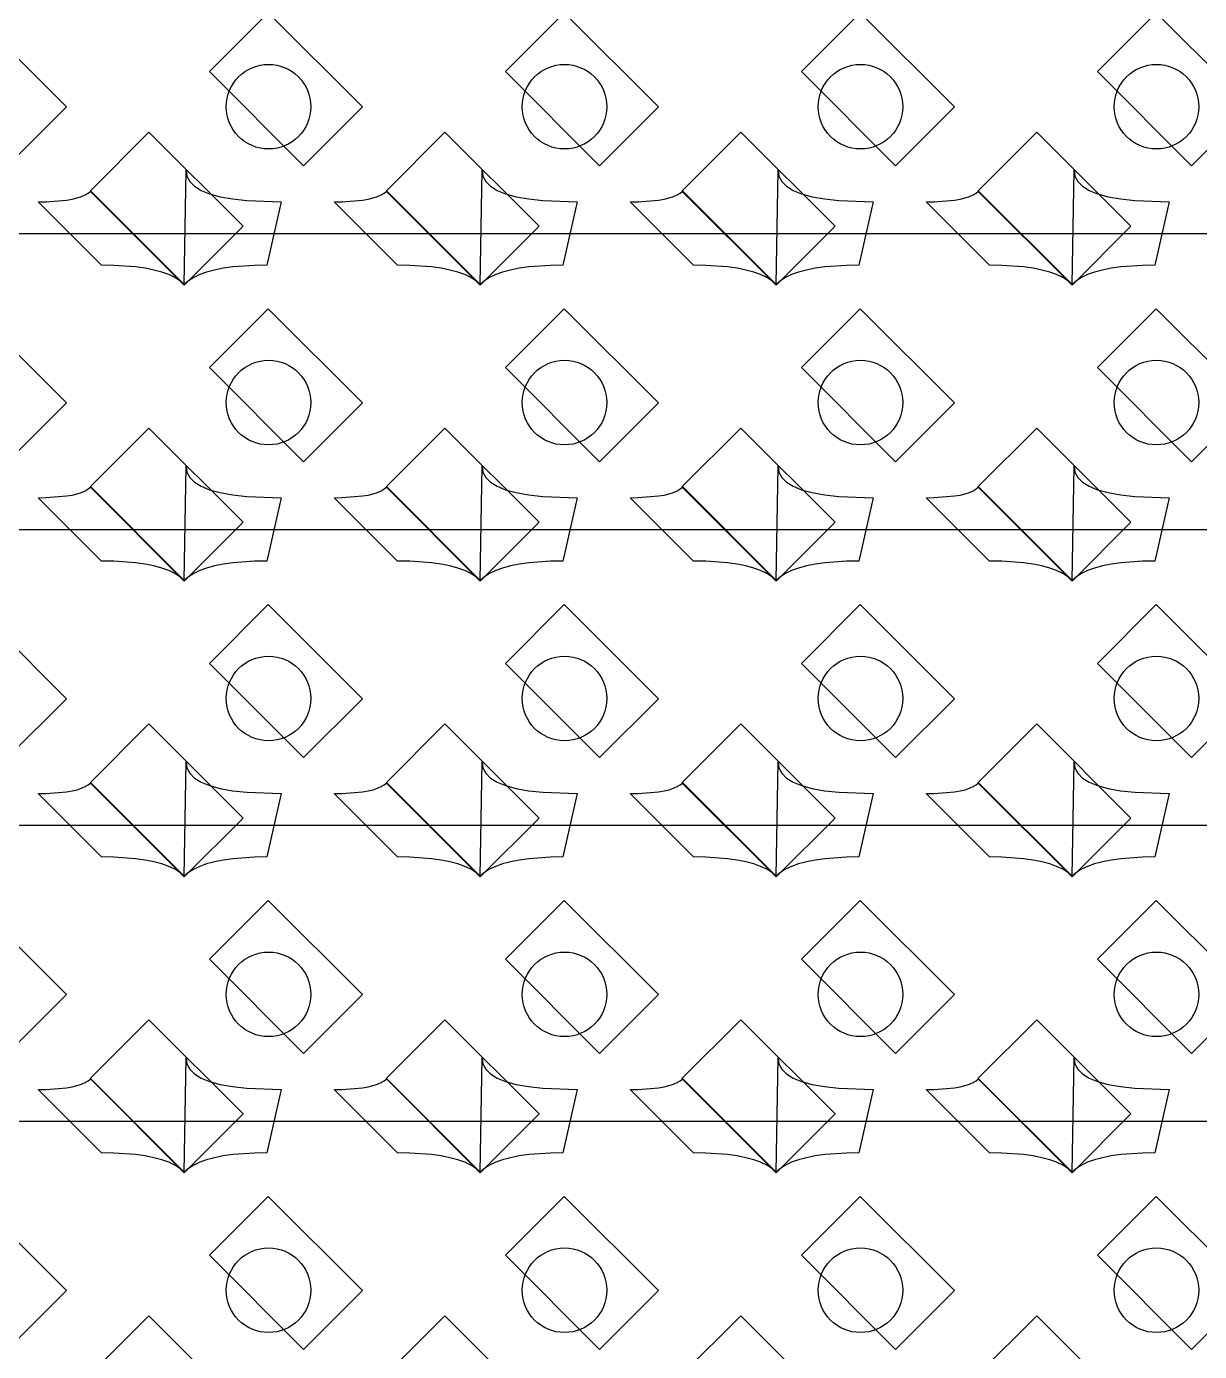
# Model space of a CAD drawing. Header units: inches. Extents: x 0.07 to 4.39, y 0.05 to 2.95.
# Drawn here: x 1.4728 to 1.7502, y 0.5155 to 0.829 of the extents above; entities that cross this region are included whole.
import ezdxf

# ---------------------------------------------------------------- set-up
doc = ezdxf.new("R2010")
doc.units = ezdxf.units.IN
doc.header["$MEASUREMENT"] = 0
doc.layers.add('Top Layer', color=1, linetype='Continuous')

# ---------------------------------------------------------------- blocks, each defined once
blk = doc.blocks.new('0805_P_______________994')
at = {"layer": 'Top Layer'}
for p, q in [((-0.03937, 0.01575), (-0.01969, 0.01575)), ((-0.03937, -0.01575), (-0.03937, 0.01575)), ((-0.01969, 0.01575), (-0.01969, -0.01575)), ((0.01969, 0.01575), (0.03937, 0.01575)), ((0.01969, -0.01575), (0.01969, 0.01575)), ((0.03937, 0.01575), (0.03937, -0.01575)), ((-0.01969, -0.01575), (-0.03937, -0.01575)), ((0.03937, -0.01575), (0.01969, -0.01575))]:
    blk.add_line(p, q, dxfattribs=at)
blk = doc.blocks.new('0805_P_______________995')
at = {"layer": 'Top Layer'}
for p, q in [((-0.03937, 0.01575), (-0.01969, 0.01575)), ((-0.03937, -0.01575), (-0.03937, 0.01575)), ((-0.01969, 0.01575), (-0.01969, -0.01575)), ((0.01969, 0.01575), (0.03937, 0.01575)), ((0.01969, -0.01575), (0.01969, 0.01575)), ((0.03937, 0.01575), (0.03937, -0.01575)), ((-0.01969, -0.01575), (-0.03937, -0.01575)), ((0.03937, -0.01575), (0.01969, -0.01575))]:
    blk.add_line(p, q, dxfattribs=at)
blk = doc.blocks.new('0805_P_______________996')
at = {"layer": 'Top Layer'}
for p, q in [((-0.03937, 0.01575), (-0.01969, 0.01575)), ((-0.03937, -0.01575), (-0.03937, 0.01575)), ((-0.01969, 0.01575), (-0.01969, -0.01575)), ((0.01969, 0.01575), (0.03937, 0.01575)), ((0.01969, -0.01575), (0.01969, 0.01575)), ((0.03937, 0.01575), (0.03937, -0.01575)), ((-0.01969, -0.01575), (-0.03937, -0.01575)), ((0.03937, -0.01575), (0.01969, -0.01575))]:
    blk.add_line(p, q, dxfattribs=at)
blk = doc.blocks.new('0805_P_______________997')
at = {"layer": 'Top Layer'}
for p, q in [((-0.03937, 0.01575), (-0.01969, 0.01575)), ((-0.03937, -0.01575), (-0.03937, 0.01575)), ((-0.01969, 0.01575), (-0.01969, -0.01575)), ((0.01969, 0.01575), (0.03937, 0.01575)), ((0.01969, -0.01575), (0.01969, 0.01575)), ((0.03937, 0.01575), (0.03937, -0.01575)), ((-0.01969, -0.01575), (-0.03937, -0.01575)), ((0.03937, -0.01575), (0.01969, -0.01575))]:
    blk.add_line(p, q, dxfattribs=at)
blk = doc.blocks.new('0805_P_______________998')
at = {"layer": 'Top Layer'}
for p, q in [((-0.03937, 0.01575), (-0.01969, 0.01575)), ((-0.03937, -0.01575), (-0.03937, 0.01575)), ((-0.01969, 0.01575), (-0.01969, -0.01575)), ((0.01969, 0.01575), (0.03937, 0.01575)), ((0.01969, -0.01575), (0.01969, 0.01575)), ((0.03937, 0.01575), (0.03937, -0.01575)), ((-0.01969, -0.01575), (-0.03937, -0.01575)), ((0.03937, -0.01575), (0.01969, -0.01575))]:
    blk.add_line(p, q, dxfattribs=at)
blk = doc.blocks.new('0805_P_______________1034')
at = {"layer": 'Top Layer'}
for p, q in [((-0.03937, 0.01575), (-0.01969, 0.01575)), ((-0.03937, -0.01575), (-0.03937, 0.01575)), ((-0.01969, 0.01575), (-0.01969, -0.01575)), ((0.01969, 0.01575), (0.03937, 0.01575)), ((0.01969, -0.01575), (0.01969, 0.01575)), ((0.03937, 0.01575), (0.03937, -0.01575)), ((-0.01969, -0.01575), (-0.03937, -0.01575)), ((0.03937, -0.01575), (0.01969, -0.01575))]:
    blk.add_line(p, q, dxfattribs=at)
blk = doc.blocks.new('0805_P_______________1035')
at = {"layer": 'Top Layer'}
for p, q in [((-0.03937, 0.01575), (-0.01969, 0.01575)), ((-0.03937, -0.01575), (-0.03937, 0.01575)), ((-0.01969, 0.01575), (-0.01969, -0.01575)), ((0.01969, 0.01575), (0.03937, 0.01575)), ((0.01969, -0.01575), (0.01969, 0.01575)), ((0.03937, 0.01575), (0.03937, -0.01575)), ((-0.01969, -0.01575), (-0.03937, -0.01575)), ((0.03937, -0.01575), (0.01969, -0.01575))]:
    blk.add_line(p, q, dxfattribs=at)
blk = doc.blocks.new('0805_P_______________1036')
at = {"layer": 'Top Layer'}
for p, q in [((-0.03937, 0.01575), (-0.01969, 0.01575)), ((-0.03937, -0.01575), (-0.03937, 0.01575)), ((-0.01969, 0.01575), (-0.01969, -0.01575)), ((0.01969, 0.01575), (0.03937, 0.01575)), ((0.01969, -0.01575), (0.01969, 0.01575)), ((0.03937, 0.01575), (0.03937, -0.01575)), ((-0.01969, -0.01575), (-0.03937, -0.01575)), ((0.03937, -0.01575), (0.01969, -0.01575))]:
    blk.add_line(p, q, dxfattribs=at)
blk = doc.blocks.new('0805_P_______________1037')
at = {"layer": 'Top Layer'}
for p, q in [((-0.03937, 0.01575), (-0.01969, 0.01575)), ((-0.03937, -0.01575), (-0.03937, 0.01575)), ((-0.01969, 0.01575), (-0.01969, -0.01575)), ((0.01969, 0.01575), (0.03937, 0.01575)), ((0.01969, -0.01575), (0.01969, 0.01575)), ((0.03937, 0.01575), (0.03937, -0.01575)), ((-0.01969, -0.01575), (-0.03937, -0.01575)), ((0.03937, -0.01575), (0.01969, -0.01575))]:
    blk.add_line(p, q, dxfattribs=at)
blk = doc.blocks.new('0805_P_______________1038')
at = {"layer": 'Top Layer'}
for p, q in [((-0.03937, 0.01575), (-0.01969, 0.01575)), ((-0.03937, -0.01575), (-0.03937, 0.01575)), ((-0.01969, 0.01575), (-0.01969, -0.01575)), ((0.01969, 0.01575), (0.03937, 0.01575)), ((0.01969, -0.01575), (0.01969, 0.01575)), ((0.03937, 0.01575), (0.03937, -0.01575)), ((-0.01969, -0.01575), (-0.03937, -0.01575)), ((0.03937, -0.01575), (0.01969, -0.01575))]:
    blk.add_line(p, q, dxfattribs=at)
blk = doc.blocks.new('0805_P_______________1074')
at = {"layer": 'Top Layer'}
for p, q in [((-0.03937, 0.01575), (-0.01969, 0.01575)), ((-0.03937, -0.01575), (-0.03937, 0.01575)), ((-0.01969, 0.01575), (-0.01969, -0.01575)), ((0.01969, 0.01575), (0.03937, 0.01575)), ((0.01969, -0.01575), (0.01969, 0.01575)), ((0.03937, 0.01575), (0.03937, -0.01575)), ((-0.01969, -0.01575), (-0.03937, -0.01575)), ((0.03937, -0.01575), (0.01969, -0.01575))]:
    blk.add_line(p, q, dxfattribs=at)
blk = doc.blocks.new('0805_P_______________1075')
at = {"layer": 'Top Layer'}
for p, q in [((-0.03937, 0.01575), (-0.01969, 0.01575)), ((-0.03937, -0.01575), (-0.03937, 0.01575)), ((-0.01969, 0.01575), (-0.01969, -0.01575)), ((0.01969, 0.01575), (0.03937, 0.01575)), ((0.01969, -0.01575), (0.01969, 0.01575)), ((0.03937, 0.01575), (0.03937, -0.01575)), ((-0.01969, -0.01575), (-0.03937, -0.01575)), ((0.03937, -0.01575), (0.01969, -0.01575))]:
    blk.add_line(p, q, dxfattribs=at)
blk = doc.blocks.new('0805_P_______________1076')
at = {"layer": 'Top Layer'}
for p, q in [((-0.03937, 0.01575), (-0.01969, 0.01575)), ((-0.03937, -0.01575), (-0.03937, 0.01575)), ((-0.01969, 0.01575), (-0.01969, -0.01575)), ((0.01969, 0.01575), (0.03937, 0.01575)), ((0.01969, -0.01575), (0.01969, 0.01575)), ((0.03937, 0.01575), (0.03937, -0.01575)), ((-0.01969, -0.01575), (-0.03937, -0.01575)), ((0.03937, -0.01575), (0.01969, -0.01575))]:
    blk.add_line(p, q, dxfattribs=at)
blk = doc.blocks.new('0805_P_______________1077')
at = {"layer": 'Top Layer'}
for p, q in [((-0.03937, 0.01575), (-0.01969, 0.01575)), ((-0.03937, -0.01575), (-0.03937, 0.01575)), ((-0.01969, 0.01575), (-0.01969, -0.01575)), ((0.01969, 0.01575), (0.03937, 0.01575)), ((0.01969, -0.01575), (0.01969, 0.01575)), ((0.03937, 0.01575), (0.03937, -0.01575)), ((-0.01969, -0.01575), (-0.03937, -0.01575)), ((0.03937, -0.01575), (0.01969, -0.01575))]:
    blk.add_line(p, q, dxfattribs=at)
blk = doc.blocks.new('0805_P_______________1078')
at = {"layer": 'Top Layer'}
for p, q in [((-0.03937, 0.01575), (-0.01969, 0.01575)), ((-0.03937, -0.01575), (-0.03937, 0.01575)), ((-0.01969, 0.01575), (-0.01969, -0.01575)), ((0.01969, 0.01575), (0.03937, 0.01575)), ((0.01969, -0.01575), (0.01969, 0.01575)), ((0.03937, 0.01575), (0.03937, -0.01575)), ((-0.01969, -0.01575), (-0.03937, -0.01575)), ((0.03937, -0.01575), (0.01969, -0.01575))]:
    blk.add_line(p, q, dxfattribs=at)
blk = doc.blocks.new('0805_P_______________1114')
at = {"layer": 'Top Layer'}
for p, q in [((-0.03937, 0.01575), (-0.01969, 0.01575)), ((-0.03937, -0.01575), (-0.03937, 0.01575)), ((-0.01969, 0.01575), (-0.01969, -0.01575)), ((0.01969, 0.01575), (0.03937, 0.01575)), ((0.01969, -0.01575), (0.01969, 0.01575)), ((0.03937, 0.01575), (0.03937, -0.01575)), ((-0.01969, -0.01575), (-0.03937, -0.01575)), ((0.03937, -0.01575), (0.01969, -0.01575))]:
    blk.add_line(p, q, dxfattribs=at)
blk = doc.blocks.new('0805_P_______________1115')
at = {"layer": 'Top Layer'}
for p, q in [((-0.03937, 0.01575), (-0.01969, 0.01575)), ((-0.03937, -0.01575), (-0.03937, 0.01575)), ((-0.01969, 0.01575), (-0.01969, -0.01575)), ((0.01969, 0.01575), (0.03937, 0.01575)), ((0.01969, -0.01575), (0.01969, 0.01575)), ((0.03937, 0.01575), (0.03937, -0.01575)), ((-0.01969, -0.01575), (-0.03937, -0.01575)), ((0.03937, -0.01575), (0.01969, -0.01575))]:
    blk.add_line(p, q, dxfattribs=at)
blk = doc.blocks.new('0805_P_______________1116')
at = {"layer": 'Top Layer'}
for p, q in [((-0.03937, 0.01575), (-0.01969, 0.01575)), ((-0.03937, -0.01575), (-0.03937, 0.01575)), ((-0.01969, 0.01575), (-0.01969, -0.01575)), ((0.01969, 0.01575), (0.03937, 0.01575)), ((0.01969, -0.01575), (0.01969, 0.01575)), ((0.03937, 0.01575), (0.03937, -0.01575)), ((-0.01969, -0.01575), (-0.03937, -0.01575)), ((0.03937, -0.01575), (0.01969, -0.01575))]:
    blk.add_line(p, q, dxfattribs=at)
blk = doc.blocks.new('0805_P_______________1117')
at = {"layer": 'Top Layer'}
for p, q in [((-0.03937, 0.01575), (-0.01969, 0.01575)), ((-0.03937, -0.01575), (-0.03937, 0.01575)), ((-0.01969, 0.01575), (-0.01969, -0.01575)), ((0.01969, 0.01575), (0.03937, 0.01575)), ((0.01969, -0.01575), (0.01969, 0.01575)), ((0.03937, 0.01575), (0.03937, -0.01575)), ((-0.01969, -0.01575), (-0.03937, -0.01575)), ((0.03937, -0.01575), (0.01969, -0.01575))]:
    blk.add_line(p, q, dxfattribs=at)
blk = doc.blocks.new('0805_P_______________1118')
at = {"layer": 'Top Layer'}
for p, q in [((-0.03937, 0.01575), (-0.01969, 0.01575)), ((-0.03937, -0.01575), (-0.03937, 0.01575)), ((-0.01969, 0.01575), (-0.01969, -0.01575)), ((0.01969, 0.01575), (0.03937, 0.01575)), ((0.01969, -0.01575), (0.01969, 0.01575)), ((0.03937, 0.01575), (0.03937, -0.01575)), ((-0.01969, -0.01575), (-0.03937, -0.01575)), ((0.03937, -0.01575), (0.01969, -0.01575))]:
    blk.add_line(p, q, dxfattribs=at)
blk = doc.blocks.new('0805_P_______________1154')
at = {"layer": 'Top Layer'}
for p, q in [((-0.03937, 0.01575), (-0.01969, 0.01575)), ((-0.03937, -0.01575), (-0.03937, 0.01575)), ((-0.01969, 0.01575), (-0.01969, -0.01575)), ((0.01969, 0.01575), (0.03937, 0.01575)), ((0.01969, -0.01575), (0.01969, 0.01575)), ((0.03937, 0.01575), (0.03937, -0.01575)), ((-0.01969, -0.01575), (-0.03937, -0.01575)), ((0.03937, -0.01575), (0.01969, -0.01575))]:
    blk.add_line(p, q, dxfattribs=at)
blk = doc.blocks.new('0805_P_______________1155')
at = {"layer": 'Top Layer'}
for p, q in [((-0.03937, 0.01575), (-0.01969, 0.01575)), ((-0.03937, -0.01575), (-0.03937, 0.01575)), ((-0.01969, 0.01575), (-0.01969, -0.01575)), ((0.01969, 0.01575), (0.03937, 0.01575)), ((0.01969, -0.01575), (0.01969, 0.01575)), ((0.03937, 0.01575), (0.03937, -0.01575)), ((-0.01969, -0.01575), (-0.03937, -0.01575)), ((0.03937, -0.01575), (0.01969, -0.01575))]:
    blk.add_line(p, q, dxfattribs=at)
blk = doc.blocks.new('0805_P_______________1156')
at = {"layer": 'Top Layer'}
for p, q in [((-0.03937, 0.01575), (-0.01969, 0.01575)), ((-0.03937, -0.01575), (-0.03937, 0.01575)), ((-0.01969, 0.01575), (-0.01969, -0.01575)), ((0.01969, 0.01575), (0.03937, 0.01575)), ((0.01969, -0.01575), (0.01969, 0.01575)), ((0.03937, 0.01575), (0.03937, -0.01575)), ((-0.01969, -0.01575), (-0.03937, -0.01575)), ((0.03937, -0.01575), (0.01969, -0.01575))]:
    blk.add_line(p, q, dxfattribs=at)
blk = doc.blocks.new('0805_P_______________1157')
at = {"layer": 'Top Layer'}
for p, q in [((-0.03937, 0.01575), (-0.01969, 0.01575)), ((-0.03937, -0.01575), (-0.03937, 0.01575)), ((-0.01969, 0.01575), (-0.01969, -0.01575)), ((0.01969, 0.01575), (0.03937, 0.01575)), ((0.01969, -0.01575), (0.01969, 0.01575)), ((0.03937, 0.01575), (0.03937, -0.01575)), ((-0.01969, -0.01575), (-0.03937, -0.01575)), ((0.03937, -0.01575), (0.01969, -0.01575))]:
    blk.add_line(p, q, dxfattribs=at)
blk = doc.blocks.new('0805_P_______________1158')
at = {"layer": 'Top Layer'}
for p, q in [((-0.03937, 0.01575), (-0.01969, 0.01575)), ((-0.03937, -0.01575), (-0.03937, 0.01575)), ((-0.01969, 0.01575), (-0.01969, -0.01575)), ((0.01969, 0.01575), (0.03937, 0.01575)), ((0.01969, -0.01575), (0.01969, 0.01575)), ((0.03937, 0.01575), (0.03937, -0.01575)), ((-0.01969, -0.01575), (-0.03937, -0.01575)), ((0.03937, -0.01575), (0.01969, -0.01575))]:
    blk.add_line(p, q, dxfattribs=at)
blk = doc.blocks.new('0805_P_______________1194')
at = {"layer": 'Top Layer'}
for p, q in [((-0.03937, 0.01575), (-0.01969, 0.01575)), ((-0.03937, -0.01575), (-0.03937, 0.01575)), ((-0.01969, 0.01575), (-0.01969, -0.01575)), ((0.01969, 0.01575), (0.03937, 0.01575)), ((0.01969, -0.01575), (0.01969, 0.01575)), ((0.03937, 0.01575), (0.03937, -0.01575)), ((-0.01969, -0.01575), (-0.03937, -0.01575)), ((0.03937, -0.01575), (0.01969, -0.01575))]:
    blk.add_line(p, q, dxfattribs=at)
blk = doc.blocks.new('0805_P_______________1195')
at = {"layer": 'Top Layer'}
for p, q in [((-0.03937, 0.01575), (-0.01969, 0.01575)), ((-0.03937, -0.01575), (-0.03937, 0.01575)), ((-0.01969, 0.01575), (-0.01969, -0.01575)), ((0.01969, 0.01575), (0.03937, 0.01575)), ((0.01969, -0.01575), (0.01969, 0.01575)), ((0.03937, 0.01575), (0.03937, -0.01575)), ((-0.01969, -0.01575), (-0.03937, -0.01575)), ((0.03937, -0.01575), (0.01969, -0.01575))]:
    blk.add_line(p, q, dxfattribs=at)
blk = doc.blocks.new('0805_P_______________1196')
at = {"layer": 'Top Layer'}
for p, q in [((-0.03937, 0.01575), (-0.01969, 0.01575)), ((-0.03937, -0.01575), (-0.03937, 0.01575)), ((-0.01969, 0.01575), (-0.01969, -0.01575)), ((0.01969, 0.01575), (0.03937, 0.01575)), ((0.01969, -0.01575), (0.01969, 0.01575)), ((0.03937, 0.01575), (0.03937, -0.01575)), ((-0.01969, -0.01575), (-0.03937, -0.01575)), ((0.03937, -0.01575), (0.01969, -0.01575))]:
    blk.add_line(p, q, dxfattribs=at)
blk = doc.blocks.new('0805_P_______________1197')
at = {"layer": 'Top Layer'}
for p, q in [((-0.03937, 0.01575), (-0.01969, 0.01575)), ((-0.03937, -0.01575), (-0.03937, 0.01575)), ((-0.01969, 0.01575), (-0.01969, -0.01575)), ((0.01969, 0.01575), (0.03937, 0.01575)), ((0.01969, -0.01575), (0.01969, 0.01575)), ((0.03937, 0.01575), (0.03937, -0.01575)), ((-0.01969, -0.01575), (-0.03937, -0.01575)), ((0.03937, -0.01575), (0.01969, -0.01575))]:
    blk.add_line(p, q, dxfattribs=at)
blk = doc.blocks.new('0805_P_______________1198')
at = {"layer": 'Top Layer'}
for p, q in [((-0.03937, 0.01575), (-0.01969, 0.01575)), ((-0.03937, -0.01575), (-0.03937, 0.01575)), ((-0.01969, 0.01575), (-0.01969, -0.01575)), ((0.01969, 0.01575), (0.03937, 0.01575)), ((0.01969, -0.01575), (0.01969, 0.01575)), ((0.03937, 0.01575), (0.03937, -0.01575)), ((-0.01969, -0.01575), (-0.03937, -0.01575)), ((0.03937, -0.01575), (0.01969, -0.01575))]:
    blk.add_line(p, q, dxfattribs=at)

msp = doc.modelspace()

# ---------------------------------------------------------------- linework, layer by layer
at = {"layer": 'Top Layer'}
for p, q in [((1.51005, 0.76795), (1.51051, 0.795)), ((1.51051, 0.795), (1.51071, 0.79358)), ((1.51071, 0.79358), (1.51137, 0.7923)), ((1.58005, 0.76795), (1.58051, 0.795)), ((1.58051, 0.795), (1.58071, 0.79358)), ((1.58071, 0.79358), (1.58137, 0.7923)), ((1.65005, 0.76795), (1.65051, 0.795)), ((1.65051, 0.795), (1.65071, 0.79358)), ((1.65071, 0.79358), (1.65137, 0.7923)), ((1.72005, 0.76795), (1.72051, 0.795)), ((1.72051, 0.795), (1.72071, 0.79358)), ((1.72071, 0.79358), (1.72137, 0.7923)), ((1.48737, 0.78957), (1.48795, 0.79005)), ((1.48795, 0.79005), (1.51005, 0.76795)), ((1.51137, 0.7923), (1.51248, 0.79117)), ((1.51248, 0.79117), (1.51405, 0.7902)), ((1.51405, 0.7902), (1.51607, 0.78938)), ((1.55737, 0.78957), (1.55795, 0.79005)), ((1.55795, 0.79005), (1.58005, 0.76795)), ((1.58137, 0.7923), (1.58248, 0.79117)), ((1.58248, 0.79117), (1.58405, 0.7902)), ((1.58405, 0.7902), (1.58607, 0.78938)), ((1.62737, 0.78957), (1.62795, 0.79005)), ((1.62795, 0.79005), (1.65005, 0.76795)), ((1.65137, 0.7923), (1.65248, 0.79117)), ((1.65248, 0.79117), (1.65405, 0.7902)), ((1.65405, 0.7902), (1.65607, 0.78938)), ((1.69737, 0.78957), (1.69795, 0.79005)), ((1.69795, 0.79005), (1.72005, 0.76795)), ((1.72137, 0.7923), (1.72248, 0.79117)), ((1.72248, 0.79117), (1.72405, 0.7902)), ((1.72405, 0.7902), (1.72607, 0.78938)), ((1.47551, 0.7875), (1.47741, 0.78753)), ((1.49051, 0.7725), (1.47551, 0.7875)), ((1.47741, 0.78753), (1.48225, 0.78791)), ((1.48225, 0.78791), (1.48356, 0.78814)), ((1.48356, 0.78814), (1.48474, 0.78842)), ((1.48474, 0.78842), (1.48576, 0.78875)), ((1.48576, 0.78875), (1.48664, 0.78914)), ((1.48664, 0.78914), (1.48737, 0.78957)), ((1.51607, 0.78938), (1.51855, 0.7887)), ((1.51855, 0.7887), (1.52148, 0.78817)), ((1.52148, 0.78817), (1.52487, 0.7878)), ((1.52487, 0.7878), (1.53301, 0.7875)), ((1.53301, 0.7875), (1.5296, 0.7725)), ((1.54551, 0.7875), (1.54741, 0.78753)), ((1.56051, 0.7725), (1.54551, 0.7875)), ((1.54741, 0.78753), (1.55225, 0.78791)), ((1.55225, 0.78791), (1.55356, 0.78814)), ((1.55356, 0.78814), (1.55474, 0.78842)), ((1.55474, 0.78842), (1.55576, 0.78875)), ((1.55576, 0.78875), (1.55664, 0.78914)), ((1.55664, 0.78914), (1.55737, 0.78957)), ((1.58607, 0.78938), (1.58855, 0.7887)), ((1.58855, 0.7887), (1.59148, 0.78817)), ((1.59148, 0.78817), (1.59487, 0.7878)), ((1.59487, 0.7878), (1.60301, 0.7875)), ((1.60301, 0.7875), (1.5996, 0.7725)), ((1.61551, 0.7875), (1.61741, 0.78753)), ((1.63051, 0.7725), (1.61551, 0.7875)), ((1.61741, 0.78753), (1.62225, 0.78791)), ((1.62225, 0.78791), (1.62356, 0.78814)), ((1.62356, 0.78814), (1.62474, 0.78842)), ((1.62474, 0.78842), (1.62576, 0.78875)), ((1.62576, 0.78875), (1.62664, 0.78914)), ((1.62664, 0.78914), (1.62737, 0.78957)), ((1.65607, 0.78938), (1.65855, 0.7887)), ((1.65855, 0.7887), (1.66148, 0.78817)), ((1.66148, 0.78817), (1.66487, 0.7878)), ((1.66487, 0.7878), (1.67301, 0.7875)), ((1.67301, 0.7875), (1.6696, 0.7725)), ((1.68551, 0.7875), (1.68741, 0.78753)), ((1.70051, 0.7725), (1.68551, 0.7875)), ((1.68741, 0.78753), (1.69225, 0.78791)), ((1.69225, 0.78791), (1.69356, 0.78814)), ((1.69356, 0.78814), (1.69474, 0.78842)), ((1.69474, 0.78842), (1.69576, 0.78875)), ((1.69576, 0.78875), (1.69664, 0.78914)), ((1.69664, 0.78914), (1.69737, 0.78957)), ((1.72607, 0.78938), (1.72855, 0.7887)), ((1.72855, 0.7887), (1.73148, 0.78817)), ((1.73148, 0.78817), (1.73487, 0.7878)), ((1.73487, 0.7878), (1.74301, 0.7875)), ((1.74301, 0.7875), (1.7396, 0.7725)), ((1.37006, 0.78), (1.51005, 0.78)), ((1.51005, 0.78), (1.58005, 0.78)), ((1.58005, 0.78), (1.71588, 0.78)), ((1.71588, 0.78), (1.78588, 0.78)), ((1.4934, 0.77245), (1.49051, 0.7725)), ((1.49857, 0.77209), (1.4934, 0.77245)), ((1.50084, 0.77177), (1.49857, 0.77209)), ((1.5029, 0.77136), (1.50084, 0.77177)), ((1.50475, 0.77086), (1.5029, 0.77136)), ((1.51721, 0.77136), (1.51536, 0.77086)), ((1.51927, 0.77177), (1.51721, 0.77136)), ((1.52154, 0.77209), (1.51927, 0.77177)), ((1.52671, 0.77245), (1.52154, 0.77209)), ((1.5296, 0.7725), (1.52671, 0.77245)), ((1.5634, 0.77245), (1.56051, 0.7725)), ((1.56857, 0.77209), (1.5634, 0.77245)), ((1.57084, 0.77177), (1.56857, 0.77209)), ((1.5729, 0.77136), (1.57084, 0.77177)), ((1.57475, 0.77086), (1.5729, 0.77136)), ((1.58721, 0.77136), (1.58536, 0.77086)), ((1.58927, 0.77177), (1.58721, 0.77136)), ((1.59154, 0.77209), (1.58927, 0.77177)), ((1.59671, 0.77245), (1.59154, 0.77209)), ((1.5996, 0.7725), (1.59671, 0.77245)), ((1.6334, 0.77245), (1.63051, 0.7725)), ((1.63857, 0.77209), (1.6334, 0.77245)), ((1.64084, 0.77177), (1.63857, 0.77209)), ((1.6429, 0.77136), (1.64084, 0.77177)), ((1.64475, 0.77086), (1.6429, 0.77136)), ((1.65721, 0.77136), (1.65536, 0.77086)), ((1.65927, 0.77177), (1.65721, 0.77136)), ((1.66154, 0.77209), (1.65927, 0.77177)), ((1.66671, 0.77245), (1.66154, 0.77209)), ((1.6696, 0.7725), (1.66671, 0.77245)), ((1.7034, 0.77245), (1.70051, 0.7725)), ((1.70857, 0.77209), (1.7034, 0.77245)), ((1.71084, 0.77177), (1.70857, 0.77209)), ((1.7129, 0.77136), (1.71084, 0.77177)), ((1.71475, 0.77086), (1.7129, 0.77136)), ((1.72721, 0.77136), (1.72536, 0.77086)), ((1.72927, 0.77177), (1.72721, 0.77136)), ((1.73154, 0.77209), (1.72927, 0.77177)), ((1.73671, 0.77245), (1.73154, 0.77209)), ((1.7396, 0.7725), (1.73671, 0.77245)), ((1.50639, 0.77027), (1.50475, 0.77086)), ((1.50782, 0.76959), (1.50639, 0.77027)), ((1.50904, 0.76882), (1.50782, 0.76959)), ((1.51005, 0.76795), (1.50904, 0.76882)), ((1.51107, 0.76882), (1.51005, 0.76795)), ((1.51229, 0.76959), (1.51107, 0.76882)), ((1.51372, 0.77027), (1.51229, 0.76959)), ((1.51536, 0.77086), (1.51372, 0.77027)), ((1.57639, 0.77027), (1.57475, 0.77086)), ((1.57782, 0.76959), (1.57639, 0.77027)), ((1.57904, 0.76882), (1.57782, 0.76959)), ((1.58005, 0.76795), (1.57904, 0.76882)), ((1.58107, 0.76882), (1.58005, 0.76795)), ((1.58229, 0.76959), (1.58107, 0.76882)), ((1.58372, 0.77027), (1.58229, 0.76959)), ((1.58536, 0.77086), (1.58372, 0.77027)), ((1.64639, 0.77027), (1.64475, 0.77086)), ((1.64782, 0.76959), (1.64639, 0.77027)), ((1.64904, 0.76882), (1.64782, 0.76959)), ((1.65005, 0.76795), (1.64904, 0.76882)), ((1.65107, 0.76882), (1.65005, 0.76795)), ((1.65229, 0.76959), (1.65107, 0.76882)), ((1.65372, 0.77027), (1.65229, 0.76959)), ((1.65536, 0.77086), (1.65372, 0.77027)), ((1.71639, 0.77027), (1.71475, 0.77086)), ((1.71782, 0.76959), (1.71639, 0.77027)), ((1.71904, 0.76882), (1.71782, 0.76959)), ((1.72005, 0.76795), (1.71904, 0.76882)), ((1.72107, 0.76882), (1.72005, 0.76795)), ((1.72229, 0.76959), (1.72107, 0.76882)), ((1.72372, 0.77027), (1.72229, 0.76959)), ((1.72536, 0.77086), (1.72372, 0.77027)), ((1.51005, 0.69795), (1.51051, 0.725)), ((1.51051, 0.725), (1.51071, 0.72357)), ((1.58005, 0.69795), (1.58051, 0.725)), ((1.58051, 0.725), (1.58071, 0.72357)), ((1.65005, 0.69795), (1.65051, 0.725)), ((1.65051, 0.725), (1.65071, 0.72357)), ((1.72005, 0.69795), (1.72051, 0.725)), ((1.72051, 0.725), (1.72071, 0.72357)), ((1.51071, 0.72357), (1.51137, 0.7223)), ((1.51137, 0.7223), (1.51248, 0.72118)), ((1.51248, 0.72118), (1.51405, 0.7202)), ((1.58071, 0.72357), (1.58137, 0.7223)), ((1.58137, 0.7223), (1.58248, 0.72118)), ((1.58248, 0.72118), (1.58405, 0.7202)), ((1.65071, 0.72357), (1.65137, 0.7223)), ((1.65137, 0.7223), (1.65248, 0.72118)), ((1.65248, 0.72118), (1.65405, 0.7202)), ((1.72071, 0.72357), (1.72137, 0.7223)), ((1.72137, 0.7223), (1.72248, 0.72118)), ((1.72248, 0.72118), (1.72405, 0.7202)), ((1.47741, 0.71753), (1.48225, 0.71791)), ((1.48225, 0.71791), (1.48356, 0.71814)), ((1.48356, 0.71814), (1.48474, 0.71842)), ((1.48474, 0.71842), (1.48576, 0.71875)), ((1.48576, 0.71875), (1.48664, 0.71914)), ((1.48664, 0.71914), (1.48737, 0.71957)), ((1.48737, 0.71957), (1.48795, 0.72006)), ((1.48795, 0.72006), (1.51005, 0.69795)), ((1.51405, 0.7202), (1.51607, 0.71937)), ((1.51607, 0.71937), (1.51855, 0.7187)), ((1.51855, 0.7187), (1.52148, 0.71818)), ((1.52148, 0.71818), (1.52487, 0.7178)), ((1.54741, 0.71753), (1.55225, 0.71791)), ((1.55225, 0.71791), (1.55356, 0.71814)), ((1.55356, 0.71814), (1.55474, 0.71842)), ((1.55474, 0.71842), (1.55576, 0.71875)), ((1.55576, 0.71875), (1.55664, 0.71914)), ((1.55664, 0.71914), (1.55737, 0.71957)), ((1.55737, 0.71957), (1.55795, 0.72006)), ((1.55795, 0.72006), (1.58005, 0.69795)), ((1.58405, 0.7202), (1.58607, 0.71937)), ((1.58607, 0.71937), (1.58855, 0.7187)), ((1.58855, 0.7187), (1.59148, 0.71818)), ((1.59148, 0.71818), (1.59487, 0.7178)), ((1.61741, 0.71753), (1.62225, 0.71791)), ((1.62225, 0.71791), (1.62356, 0.71814)), ((1.62356, 0.71814), (1.62474, 0.71842)), ((1.62474, 0.71842), (1.62576, 0.71875)), ((1.62576, 0.71875), (1.62664, 0.71914)), ((1.62664, 0.71914), (1.62737, 0.71957)), ((1.62737, 0.71957), (1.62795, 0.72006)), ((1.62795, 0.72006), (1.65005, 0.69795)), ((1.65405, 0.7202), (1.65607, 0.71937)), ((1.65607, 0.71937), (1.65855, 0.7187)), ((1.65855, 0.7187), (1.66148, 0.71818)), ((1.66148, 0.71818), (1.66487, 0.7178)), ((1.68741, 0.71753), (1.69225, 0.71791)), ((1.69225, 0.71791), (1.69356, 0.71814)), ((1.69356, 0.71814), (1.69474, 0.71842)), ((1.69474, 0.71842), (1.69576, 0.71875)), ((1.69576, 0.71875), (1.69664, 0.71914)), ((1.69664, 0.71914), (1.69737, 0.71957)), ((1.69737, 0.71957), (1.69795, 0.72006)), ((1.69795, 0.72006), (1.72005, 0.69795)), ((1.72405, 0.7202), (1.72607, 0.71937)), ((1.72607, 0.71937), (1.72855, 0.7187)), ((1.72855, 0.7187), (1.73148, 0.71818)), ((1.73148, 0.71818), (1.73487, 0.7178)), ((1.47551, 0.7175), (1.47741, 0.71753)), ((1.49051, 0.7025), (1.47551, 0.7175)), ((1.52487, 0.7178), (1.53301, 0.7175)), ((1.53301, 0.7175), (1.5296, 0.7025)), ((1.54551, 0.7175), (1.54741, 0.71753)), ((1.56051, 0.7025), (1.54551, 0.7175)), ((1.59487, 0.7178), (1.60301, 0.7175)), ((1.60301, 0.7175), (1.5996, 0.7025)), ((1.61551, 0.7175), (1.61741, 0.71753)), ((1.63051, 0.7025), (1.61551, 0.7175)), ((1.66487, 0.7178), (1.67301, 0.7175)), ((1.67301, 0.7175), (1.6696, 0.7025)), ((1.68551, 0.7175), (1.68741, 0.71753)), ((1.70051, 0.7025), (1.68551, 0.7175)), ((1.73487, 0.7178), (1.74301, 0.7175)), ((1.74301, 0.7175), (1.7396, 0.7025)), ((1.37006, 0.71), (1.51005, 0.71)), ((1.51005, 0.71), (1.58005, 0.71)), ((1.58005, 0.71), (1.71588, 0.71)), ((1.71588, 0.71), (1.78588, 0.71)), ((1.4934, 0.70245), (1.49051, 0.7025)), ((1.49857, 0.70209), (1.4934, 0.70245)), ((1.52671, 0.70245), (1.52154, 0.70209)), ((1.5296, 0.7025), (1.52671, 0.70245)), ((1.5634, 0.70245), (1.56051, 0.7025)), ((1.56857, 0.70209), (1.5634, 0.70245)), ((1.59671, 0.70245), (1.59154, 0.70209)), ((1.5996, 0.7025), (1.59671, 0.70245)), ((1.6334, 0.70245), (1.63051, 0.7025)), ((1.63857, 0.70209), (1.6334, 0.70245)), ((1.66671, 0.70245), (1.66154, 0.70209)), ((1.6696, 0.7025), (1.66671, 0.70245)), ((1.7034, 0.70245), (1.70051, 0.7025)), ((1.70857, 0.70209), (1.7034, 0.70245)), ((1.73671, 0.70245), (1.73154, 0.70209)), ((1.7396, 0.7025), (1.73671, 0.70245)), ((1.50084, 0.70177), (1.49857, 0.70209)), ((1.5029, 0.70136), (1.50084, 0.70177)), ((1.50475, 0.70086), (1.5029, 0.70136)), ((1.50639, 0.70027), (1.50475, 0.70086)), ((1.50782, 0.69959), (1.50639, 0.70027)), ((1.50904, 0.69882), (1.50782, 0.69959)), ((1.51229, 0.69959), (1.51107, 0.69882)), ((1.51372, 0.70027), (1.51229, 0.69959)), ((1.51536, 0.70086), (1.51372, 0.70027)), ((1.51721, 0.70136), (1.51536, 0.70086)), ((1.51927, 0.70177), (1.51721, 0.70136)), ((1.52154, 0.70209), (1.51927, 0.70177)), ((1.57084, 0.70177), (1.56857, 0.70209)), ((1.5729, 0.70136), (1.57084, 0.70177)), ((1.57475, 0.70086), (1.5729, 0.70136)), ((1.57639, 0.70027), (1.57475, 0.70086)), ((1.57782, 0.69959), (1.57639, 0.70027)), ((1.57904, 0.69882), (1.57782, 0.69959)), ((1.58229, 0.69959), (1.58107, 0.69882)), ((1.58372, 0.70027), (1.58229, 0.69959)), ((1.58536, 0.70086), (1.58372, 0.70027)), ((1.58721, 0.70136), (1.58536, 0.70086)), ((1.58927, 0.70177), (1.58721, 0.70136)), ((1.59154, 0.70209), (1.58927, 0.70177)), ((1.64084, 0.70177), (1.63857, 0.70209)), ((1.6429, 0.70136), (1.64084, 0.70177)), ((1.64475, 0.70086), (1.6429, 0.70136)), ((1.64639, 0.70027), (1.64475, 0.70086)), ((1.64782, 0.69959), (1.64639, 0.70027)), ((1.64904, 0.69882), (1.64782, 0.69959)), ((1.65229, 0.69959), (1.65107, 0.69882)), ((1.65372, 0.70027), (1.65229, 0.69959)), ((1.65536, 0.70086), (1.65372, 0.70027)), ((1.65721, 0.70136), (1.65536, 0.70086)), ((1.65927, 0.70177), (1.65721, 0.70136)), ((1.66154, 0.70209), (1.65927, 0.70177)), ((1.71084, 0.70177), (1.70857, 0.70209)), ((1.7129, 0.70136), (1.71084, 0.70177)), ((1.71475, 0.70086), (1.7129, 0.70136)), ((1.71639, 0.70027), (1.71475, 0.70086)), ((1.71782, 0.69959), (1.71639, 0.70027)), ((1.71904, 0.69882), (1.71782, 0.69959)), ((1.72229, 0.69959), (1.72107, 0.69882)), ((1.72372, 0.70027), (1.72229, 0.69959)), ((1.72536, 0.70086), (1.72372, 0.70027)), ((1.72721, 0.70136), (1.72536, 0.70086)), ((1.72927, 0.70177), (1.72721, 0.70136)), ((1.73154, 0.70209), (1.72927, 0.70177)), ((1.51005, 0.69795), (1.50904, 0.69882)), ((1.51107, 0.69882), (1.51005, 0.69795)), ((1.58005, 0.69795), (1.57904, 0.69882)), ((1.58107, 0.69882), (1.58005, 0.69795)), ((1.65005, 0.69795), (1.64904, 0.69882)), ((1.65107, 0.69882), (1.65005, 0.69795)), ((1.72005, 0.69795), (1.71904, 0.69882)), ((1.72107, 0.69882), (1.72005, 0.69795)), ((1.51005, 0.62795), (1.51051, 0.655)), ((1.51051, 0.655), (1.51071, 0.65358)), ((1.51071, 0.65358), (1.51137, 0.6523)), ((1.51137, 0.6523), (1.51248, 0.65117)), ((1.58005, 0.62795), (1.58051, 0.655)), ((1.58051, 0.655), (1.58071, 0.65358)), ((1.58071, 0.65358), (1.58137, 0.6523)), ((1.58137, 0.6523), (1.58248, 0.65117)), ((1.65005, 0.62795), (1.65051, 0.655)), ((1.65051, 0.655), (1.65071, 0.65358)), ((1.65071, 0.65358), (1.65137, 0.6523)), ((1.65137, 0.6523), (1.65248, 0.65117)), ((1.72005, 0.62795), (1.72051, 0.655)), ((1.72051, 0.655), (1.72071, 0.65358)), ((1.72071, 0.65358), (1.72137, 0.6523)), ((1.72137, 0.6523), (1.72248, 0.65117)), ((1.48576, 0.64875), (1.48664, 0.64914)), ((1.48664, 0.64914), (1.48737, 0.64957)), ((1.48737, 0.64957), (1.48795, 0.65006)), ((1.48795, 0.65006), (1.51005, 0.62795)), ((1.51248, 0.65117), (1.51405, 0.6502)), ((1.51405, 0.6502), (1.51607, 0.64938)), ((1.51607, 0.64938), (1.51855, 0.6487)), ((1.55576, 0.64875), (1.55664, 0.64914)), ((1.55664, 0.64914), (1.55737, 0.64957)), ((1.55737, 0.64957), (1.55795, 0.65006)), ((1.55795, 0.65006), (1.58005, 0.62795)), ((1.58248, 0.65117), (1.58405, 0.6502)), ((1.58405, 0.6502), (1.58607, 0.64938)), ((1.58607, 0.64938), (1.58855, 0.6487)), ((1.62576, 0.64875), (1.62664, 0.64914)), ((1.62664, 0.64914), (1.62737, 0.64957)), ((1.62737, 0.64957), (1.62795, 0.65006)), ((1.62795, 0.65006), (1.65005, 0.62795)), ((1.65248, 0.65117), (1.65405, 0.6502)), ((1.65405, 0.6502), (1.65607, 0.64938)), ((1.65607, 0.64938), (1.65855, 0.6487)), ((1.69576, 0.64875), (1.69664, 0.64914)), ((1.69664, 0.64914), (1.69737, 0.64957)), ((1.69737, 0.64957), (1.69795, 0.65006)), ((1.69795, 0.65006), (1.72005, 0.62795)), ((1.72248, 0.65117), (1.72405, 0.6502)), ((1.72405, 0.6502), (1.72607, 0.64938)), ((1.72607, 0.64938), (1.72855, 0.6487)), ((1.47551, 0.6475), (1.47741, 0.64753)), ((1.49051, 0.6325), (1.47551, 0.6475)), ((1.47741, 0.64753), (1.48225, 0.64791)), ((1.48225, 0.64791), (1.48356, 0.64814)), ((1.48356, 0.64814), (1.48474, 0.64842)), ((1.48474, 0.64842), (1.48576, 0.64875)), ((1.51855, 0.6487), (1.52148, 0.64817)), ((1.52148, 0.64817), (1.52487, 0.6478)), ((1.52487, 0.6478), (1.53301, 0.6475)), ((1.53301, 0.6475), (1.5296, 0.6325)), ((1.54551, 0.6475), (1.54741, 0.64753)), ((1.56051, 0.6325), (1.54551, 0.6475)), ((1.54741, 0.64753), (1.55225, 0.64791)), ((1.55225, 0.64791), (1.55356, 0.64814)), ((1.55356, 0.64814), (1.55474, 0.64842)), ((1.55474, 0.64842), (1.55576, 0.64875)), ((1.58855, 0.6487), (1.59148, 0.64817)), ((1.59148, 0.64817), (1.59487, 0.6478)), ((1.59487, 0.6478), (1.60301, 0.6475)), ((1.60301, 0.6475), (1.5996, 0.6325)), ((1.61551, 0.6475), (1.61741, 0.64753)), ((1.63051, 0.6325), (1.61551, 0.6475)), ((1.61741, 0.64753), (1.62225, 0.64791)), ((1.62225, 0.64791), (1.62356, 0.64814)), ((1.62356, 0.64814), (1.62474, 0.64842)), ((1.62474, 0.64842), (1.62576, 0.64875)), ((1.65855, 0.6487), (1.66148, 0.64817)), ((1.66148, 0.64817), (1.66487, 0.6478)), ((1.66487, 0.6478), (1.67301, 0.6475)), ((1.67301, 0.6475), (1.6696, 0.6325)), ((1.68551, 0.6475), (1.68741, 0.64753)), ((1.70051, 0.6325), (1.68551, 0.6475)), ((1.68741, 0.64753), (1.69225, 0.64791)), ((1.69225, 0.64791), (1.69356, 0.64814)), ((1.69356, 0.64814), (1.69474, 0.64842)), ((1.69474, 0.64842), (1.69576, 0.64875)), ((1.72855, 0.6487), (1.73148, 0.64817)), ((1.73148, 0.64817), (1.73487, 0.6478)), ((1.73487, 0.6478), (1.74301, 0.6475)), ((1.74301, 0.6475), (1.7396, 0.6325)), ((1.29588, 0.64), (1.57588, 0.64)), ((1.57588, 0.64), (1.78588, 0.64)), ((1.4934, 0.63245), (1.49051, 0.6325)), ((1.49857, 0.63209), (1.4934, 0.63245)), ((1.50084, 0.63177), (1.49857, 0.63209)), ((1.5029, 0.63136), (1.50084, 0.63177)), ((1.50475, 0.63086), (1.5029, 0.63136)), ((1.50639, 0.63027), (1.50475, 0.63086)), ((1.50782, 0.62959), (1.50639, 0.63027)), ((1.51372, 0.63027), (1.51229, 0.62959)), ((1.51536, 0.63086), (1.51372, 0.63027)), ((1.51721, 0.63136), (1.51536, 0.63086)), ((1.51927, 0.63177), (1.51721, 0.63136)), ((1.52154, 0.63209), (1.51927, 0.63177)), ((1.52671, 0.63245), (1.52154, 0.63209)), ((1.5296, 0.6325), (1.52671, 0.63245)), ((1.5634, 0.63245), (1.56051, 0.6325)), ((1.56857, 0.63209), (1.5634, 0.63245)), ((1.57084, 0.63177), (1.56857, 0.63209)), ((1.5729, 0.63136), (1.57084, 0.63177)), ((1.57475, 0.63086), (1.5729, 0.63136)), ((1.57639, 0.63027), (1.57475, 0.63086)), ((1.57782, 0.62959), (1.57639, 0.63027)), ((1.58372, 0.63027), (1.58229, 0.62959)), ((1.58536, 0.63086), (1.58372, 0.63027)), ((1.58721, 0.63136), (1.58536, 0.63086)), ((1.58927, 0.63177), (1.58721, 0.63136)), ((1.59154, 0.63209), (1.58927, 0.63177)), ((1.59671, 0.63245), (1.59154, 0.63209)), ((1.5996, 0.6325), (1.59671, 0.63245)), ((1.6334, 0.63245), (1.63051, 0.6325)), ((1.63857, 0.63209), (1.6334, 0.63245)), ((1.64084, 0.63177), (1.63857, 0.63209)), ((1.6429, 0.63136), (1.64084, 0.63177)), ((1.64475, 0.63086), (1.6429, 0.63136)), ((1.64639, 0.63027), (1.64475, 0.63086)), ((1.64782, 0.62959), (1.64639, 0.63027)), ((1.65372, 0.63027), (1.65229, 0.62959)), ((1.65536, 0.63086), (1.65372, 0.63027)), ((1.65721, 0.63136), (1.65536, 0.63086)), ((1.65927, 0.63177), (1.65721, 0.63136)), ((1.66154, 0.63209), (1.65927, 0.63177)), ((1.66671, 0.63245), (1.66154, 0.63209)), ((1.6696, 0.6325), (1.66671, 0.63245)), ((1.7034, 0.63245), (1.70051, 0.6325)), ((1.70857, 0.63209), (1.7034, 0.63245)), ((1.71084, 0.63177), (1.70857, 0.63209)), ((1.7129, 0.63136), (1.71084, 0.63177)), ((1.71475, 0.63086), (1.7129, 0.63136)), ((1.71639, 0.63027), (1.71475, 0.63086)), ((1.71782, 0.62959), (1.71639, 0.63027)), ((1.72372, 0.63027), (1.72229, 0.62959)), ((1.72536, 0.63086), (1.72372, 0.63027)), ((1.72721, 0.63136), (1.72536, 0.63086)), ((1.72927, 0.63177), (1.72721, 0.63136)), ((1.73154, 0.63209), (1.72927, 0.63177)), ((1.73671, 0.63245), (1.73154, 0.63209)), ((1.7396, 0.6325), (1.73671, 0.63245)), ((1.50904, 0.62882), (1.50782, 0.62959)), ((1.51005, 0.62795), (1.50904, 0.62882)), ((1.51107, 0.62882), (1.51005, 0.62795)), ((1.51229, 0.62959), (1.51107, 0.62882)), ((1.57904, 0.62882), (1.57782, 0.62959)), ((1.58005, 0.62795), (1.57904, 0.62882)), ((1.58107, 0.62882), (1.58005, 0.62795)), ((1.58229, 0.62959), (1.58107, 0.62882)), ((1.64904, 0.62882), (1.64782, 0.62959)), ((1.65005, 0.62795), (1.64904, 0.62882)), ((1.65107, 0.62882), (1.65005, 0.62795)), ((1.65229, 0.62959), (1.65107, 0.62882)), ((1.71904, 0.62882), (1.71782, 0.62959)), ((1.72005, 0.62795), (1.71904, 0.62882)), ((1.72107, 0.62882), (1.72005, 0.62795)), ((1.72229, 0.62959), (1.72107, 0.62882)), ((1.51005, 0.55795), (1.51051, 0.585)), ((1.51051, 0.585), (1.51071, 0.58357)), ((1.51071, 0.58357), (1.51137, 0.5823)), ((1.58005, 0.55795), (1.58051, 0.585)), ((1.58051, 0.585), (1.58071, 0.58357)), ((1.58071, 0.58357), (1.58137, 0.5823)), ((1.65005, 0.55795), (1.65051, 0.585)), ((1.65051, 0.585), (1.65071, 0.58357)), ((1.65071, 0.58357), (1.65137, 0.5823)), ((1.72005, 0.55795), (1.72051, 0.585)), ((1.72051, 0.585), (1.72071, 0.58357)), ((1.72071, 0.58357), (1.72137, 0.5823)), ((1.48737, 0.57957), (1.48795, 0.58005)), ((1.48795, 0.58005), (1.51005, 0.55795)), ((1.51137, 0.5823), (1.51248, 0.58117)), ((1.51248, 0.58117), (1.51405, 0.5802)), ((1.51405, 0.5802), (1.51607, 0.57937)), ((1.55737, 0.57957), (1.55795, 0.58005)), ((1.55795, 0.58005), (1.58005, 0.55795)), ((1.58137, 0.5823), (1.58248, 0.58117)), ((1.58248, 0.58117), (1.58405, 0.5802)), ((1.58405, 0.5802), (1.58607, 0.57937)), ((1.62737, 0.57957), (1.62795, 0.58005)), ((1.62795, 0.58005), (1.65005, 0.55795)), ((1.65137, 0.5823), (1.65248, 0.58117)), ((1.65248, 0.58117), (1.65405, 0.5802)), ((1.65405, 0.5802), (1.65607, 0.57937)), ((1.69737, 0.57957), (1.69795, 0.58005)), ((1.69795, 0.58005), (1.72005, 0.55795)), ((1.72137, 0.5823), (1.72248, 0.58117)), ((1.72248, 0.58117), (1.72405, 0.5802)), ((1.72405, 0.5802), (1.72607, 0.57937)), ((1.47551, 0.5775), (1.47741, 0.57753)), ((1.49051, 0.5625), (1.47551, 0.5775)), ((1.47741, 0.57753), (1.48225, 0.57791)), ((1.48225, 0.57791), (1.48356, 0.57814)), ((1.48356, 0.57814), (1.48474, 0.57842)), ((1.48474, 0.57842), (1.48576, 0.57875)), ((1.48576, 0.57875), (1.48664, 0.57914)), ((1.48664, 0.57914), (1.48737, 0.57957)), ((1.51607, 0.57937), (1.51855, 0.5787)), ((1.51855, 0.5787), (1.52148, 0.57817)), ((1.52148, 0.57817), (1.52487, 0.5778)), ((1.52487, 0.5778), (1.53301, 0.5775)), ((1.53301, 0.5775), (1.5296, 0.5625)), ((1.54551, 0.5775), (1.54741, 0.57753)), ((1.56051, 0.5625), (1.54551, 0.5775)), ((1.54741, 0.57753), (1.55225, 0.57791)), ((1.55225, 0.57791), (1.55356, 0.57814)), ((1.55356, 0.57814), (1.55474, 0.57842)), ((1.55474, 0.57842), (1.55576, 0.57875)), ((1.55576, 0.57875), (1.55664, 0.57914)), ((1.55664, 0.57914), (1.55737, 0.57957)), ((1.58607, 0.57937), (1.58855, 0.5787)), ((1.58855, 0.5787), (1.59148, 0.57817)), ((1.59148, 0.57817), (1.59487, 0.5778)), ((1.59487, 0.5778), (1.60301, 0.5775)), ((1.60301, 0.5775), (1.5996, 0.5625)), ((1.61551, 0.5775), (1.61741, 0.57753)), ((1.63051, 0.5625), (1.61551, 0.5775)), ((1.61741, 0.57753), (1.62225, 0.57791)), ((1.62225, 0.57791), (1.62356, 0.57814)), ((1.62356, 0.57814), (1.62474, 0.57842)), ((1.62474, 0.57842), (1.62576, 0.57875)), ((1.62576, 0.57875), (1.62664, 0.57914)), ((1.62664, 0.57914), (1.62737, 0.57957)), ((1.65607, 0.57937), (1.65855, 0.5787)), ((1.65855, 0.5787), (1.66148, 0.57817)), ((1.66148, 0.57817), (1.66487, 0.5778)), ((1.66487, 0.5778), (1.67301, 0.5775)), ((1.67301, 0.5775), (1.6696, 0.5625)), ((1.68551, 0.5775), (1.68741, 0.57753)), ((1.70051, 0.5625), (1.68551, 0.5775)), ((1.68741, 0.57753), (1.69225, 0.57791)), ((1.69225, 0.57791), (1.69356, 0.57814)), ((1.69356, 0.57814), (1.69474, 0.57842)), ((1.69474, 0.57842), (1.69576, 0.57875)), ((1.69576, 0.57875), (1.69664, 0.57914)), ((1.69664, 0.57914), (1.69737, 0.57957)), ((1.72607, 0.57937), (1.72855, 0.5787)), ((1.72855, 0.5787), (1.73148, 0.57817)), ((1.73148, 0.57817), (1.73487, 0.5778)), ((1.73487, 0.5778), (1.74301, 0.5775)), ((1.74301, 0.5775), (1.7396, 0.5625)), ((1.29588, 0.57), (1.78588, 0.57)), ((1.4934, 0.56245), (1.49051, 0.5625)), ((1.49857, 0.56209), (1.4934, 0.56245)), ((1.50084, 0.56177), (1.49857, 0.56209)), ((1.5029, 0.56136), (1.50084, 0.56177)), ((1.50475, 0.56086), (1.5029, 0.56136)), ((1.51721, 0.56136), (1.51536, 0.56086)), ((1.51927, 0.56177), (1.51721, 0.56136)), ((1.52154, 0.56209), (1.51927, 0.56177)), ((1.52671, 0.56245), (1.52154, 0.56209)), ((1.5296, 0.5625), (1.52671, 0.56245)), ((1.5634, 0.56245), (1.56051, 0.5625)), ((1.56857, 0.56209), (1.5634, 0.56245)), ((1.57084, 0.56177), (1.56857, 0.56209)), ((1.5729, 0.56136), (1.57084, 0.56177)), ((1.57475, 0.56086), (1.5729, 0.56136)), ((1.58721, 0.56136), (1.58536, 0.56086)), ((1.58927, 0.56177), (1.58721, 0.56136)), ((1.59154, 0.56209), (1.58927, 0.56177)), ((1.59671, 0.56245), (1.59154, 0.56209)), ((1.5996, 0.5625), (1.59671, 0.56245)), ((1.6334, 0.56245), (1.63051, 0.5625)), ((1.63857, 0.56209), (1.6334, 0.56245)), ((1.64084, 0.56177), (1.63857, 0.56209)), ((1.6429, 0.56136), (1.64084, 0.56177)), ((1.64475, 0.56086), (1.6429, 0.56136)), ((1.65721, 0.56136), (1.65536, 0.56086)), ((1.65927, 0.56177), (1.65721, 0.56136)), ((1.66154, 0.56209), (1.65927, 0.56177)), ((1.66671, 0.56245), (1.66154, 0.56209)), ((1.6696, 0.5625), (1.66671, 0.56245)), ((1.7034, 0.56245), (1.70051, 0.5625)), ((1.70857, 0.56209), (1.7034, 0.56245)), ((1.71084, 0.56177), (1.70857, 0.56209)), ((1.7129, 0.56136), (1.71084, 0.56177)), ((1.71475, 0.56086), (1.7129, 0.56136)), ((1.72721, 0.56136), (1.72536, 0.56086)), ((1.72927, 0.56177), (1.72721, 0.56136)), ((1.73154, 0.56209), (1.72927, 0.56177)), ((1.73671, 0.56245), (1.73154, 0.56209)), ((1.7396, 0.5625), (1.73671, 0.56245)), ((1.50639, 0.56027), (1.50475, 0.56086)), ((1.50782, 0.55959), (1.50639, 0.56027)), ((1.50904, 0.55882), (1.50782, 0.55959)), ((1.51005, 0.55795), (1.50904, 0.55882)), ((1.51107, 0.55882), (1.51005, 0.55795)), ((1.51229, 0.55959), (1.51107, 0.55882)), ((1.51372, 0.56027), (1.51229, 0.55959)), ((1.51536, 0.56086), (1.51372, 0.56027)), ((1.57639, 0.56027), (1.57475, 0.56086)), ((1.57782, 0.55959), (1.57639, 0.56027)), ((1.57904, 0.55882), (1.57782, 0.55959)), ((1.58005, 0.55795), (1.57904, 0.55882)), ((1.58107, 0.55882), (1.58005, 0.55795)), ((1.58229, 0.55959), (1.58107, 0.55882)), ((1.58372, 0.56027), (1.58229, 0.55959)), ((1.58536, 0.56086), (1.58372, 0.56027)), ((1.64639, 0.56027), (1.64475, 0.56086)), ((1.64782, 0.55959), (1.64639, 0.56027)), ((1.64904, 0.55882), (1.64782, 0.55959)), ((1.65005, 0.55795), (1.64904, 0.55882)), ((1.65107, 0.55882), (1.65005, 0.55795)), ((1.65229, 0.55959), (1.65107, 0.55882)), ((1.65372, 0.56027), (1.65229, 0.55959)), ((1.65536, 0.56086), (1.65372, 0.56027)), ((1.71639, 0.56027), (1.71475, 0.56086)), ((1.71782, 0.55959), (1.71639, 0.56027)), ((1.71904, 0.55882), (1.71782, 0.55959)), ((1.72005, 0.55795), (1.71904, 0.55882)), ((1.72107, 0.55882), (1.72005, 0.55795)), ((1.72229, 0.55959), (1.72107, 0.55882)), ((1.72372, 0.56027), (1.72229, 0.55959)), ((1.72536, 0.56086), (1.72372, 0.56027))]:
    msp.add_line(p, q, dxfattribs=at)
for centre in [(1.53, 0.81), (1.6, 0.81), (1.67, 0.81), (1.74, 0.81), (1.53, 0.74), (1.6, 0.74), (1.67, 0.74), (1.74, 0.74), (1.53, 0.67), (1.6, 0.67), (1.67, 0.67), (1.74, 0.67), (1.53, 0.6), (1.6, 0.6), (1.67, 0.6), (1.74, 0.6), (1.53, 0.53), (1.6, 0.53), (1.67, 0.53), (1.74, 0.53)]:
    msp.add_circle(centre, 0.01, dxfattribs=at)

# ---------------------------------------------------------------- block references
at = {"rotation": 45}
for name, p in [('0805_P_______________998', (1.485, 0.835)), ('0805_P_______________997', (1.555, 0.835)), ('0805_P_______________996', (1.625, 0.835)), ('0805_P_______________995', (1.695, 0.835)), ('0805_P_______________994', (1.765, 0.835)), ('0805_P_______________1038', (1.485, 0.765)), ('0805_P_______________1037', (1.555, 0.765)), ('0805_P_______________1036', (1.625, 0.765)), ('0805_P_______________1035', (1.695, 0.765)), ('0805_P_______________1034', (1.765, 0.765)), ('0805_P_______________1078', (1.485, 0.695)), ('0805_P_______________1077', (1.555, 0.695)), ('0805_P_______________1076', (1.625, 0.695)), ('0805_P_______________1075', (1.695, 0.695)), ('0805_P_______________1074', (1.765, 0.695)), ('0805_P_______________1118', (1.485, 0.625)), ('0805_P_______________1117', (1.555, 0.625)), ('0805_P_______________1116', (1.625, 0.625)), ('0805_P_______________1115', (1.695, 0.625)), ('0805_P_______________1114', (1.765, 0.625)), ('0805_P_______________1158', (1.485, 0.555)), ('0805_P_______________1157', (1.555, 0.555)), ('0805_P_______________1156', (1.625, 0.555)), ('0805_P_______________1155', (1.695, 0.555)), ('0805_P_______________1154', (1.765, 0.555)), ('0805_P_______________1198', (1.485, 0.485)), ('0805_P_______________1197', (1.555, 0.485)), ('0805_P_______________1196', (1.625, 0.485)), ('0805_P_______________1195', (1.695, 0.485)), ('0805_P_______________1194', (1.765, 0.485))]:
    msp.add_blockref(name, p, dxfattribs=at)

doc.saveas('drawing.dxf')
